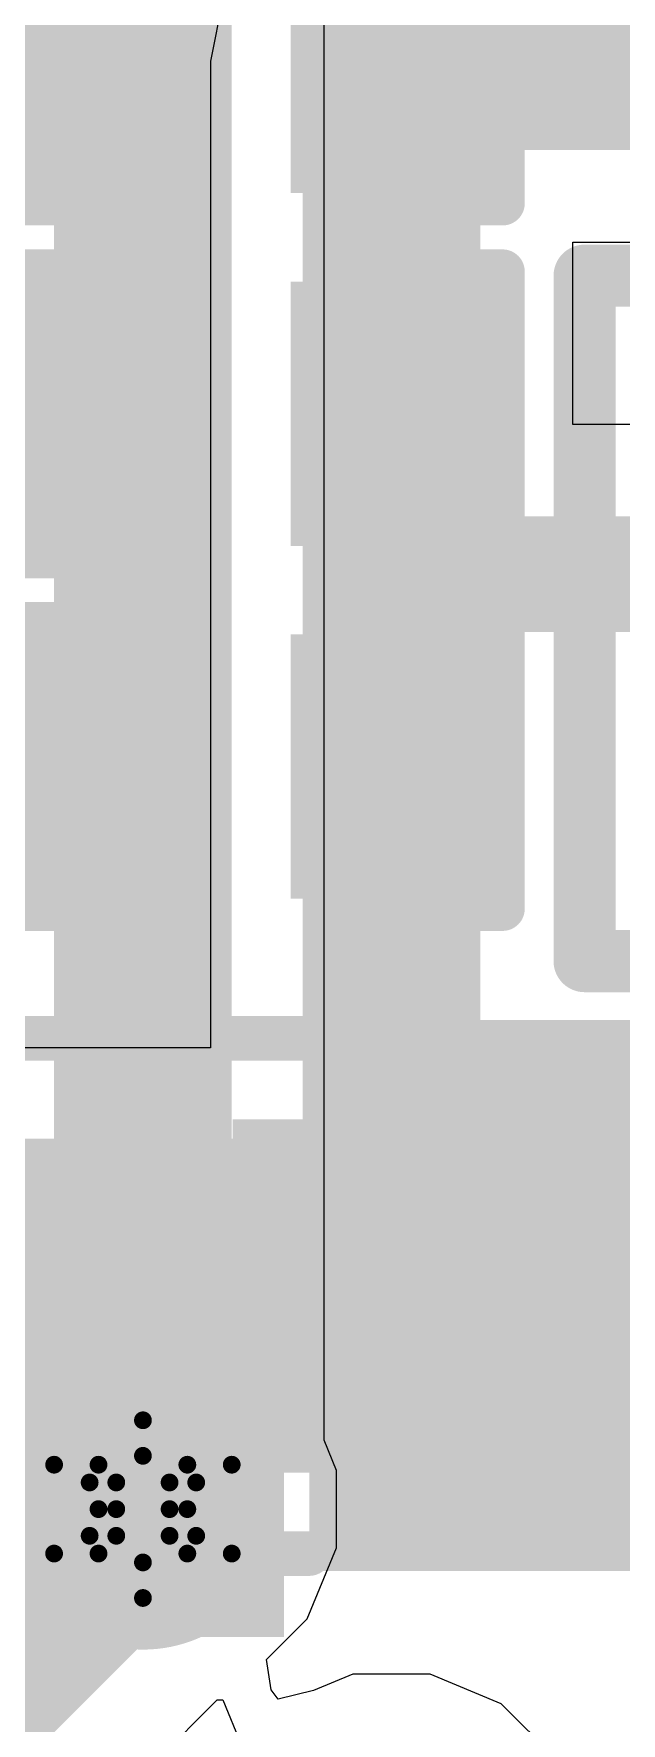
# Model space of a CAD drawing. Header units: inches. Extents: x -18 to 237, y -41 to 211.
# Drawn here: x 9.55 to 11.23, y 52.218 to 57.047 of the extents above; entities that cross this region are included whole.
import ezdxf

# ---------------------------------------------------------------- set-up
doc = ezdxf.new("R2010")
doc.units = ezdxf.units.IN
for name, color, linetype in [('Bottom Layer', 5, 'Continuous'), ('Bottom Solder', 6, 'Continuous'), ('Drill Drawing', 1, 'Continuous'), ('Top Layer', 1, 'Continuous'), ('Top Overlay', 2, 'Continuous'), ('Top Paste', 8, 'Continuous'), ('Top Solder', 216, 'Continuous'), ('Via Holes', 16, 'Continuous')]:
    doc.layers.add(name, color=color, linetype=linetype)

# ---------------------------------------------------------------- blocks, each defined once
blk = doc.blocks.new('SOD_323_116')
at = {"layer": 'Top Layer'}
for points in [[(-0.75, -0.45), (-1.55, -0.45), (-1.55, 0.45), (-0.75, 0.45)], [(1.55, -0.45), (0.75, -0.45), (0.75, 0.45), (1.55, 0.45)]]:
    blk.add_hatch(color=1, dxfattribs=at).paths.add_polyline_path(points)
at = {"layer": 'Top Overlay'}
for points in [[(-2.0065, 0.481), (-0.9143, 0.481), (-0.9143, 0.7858), (-2.0065, 0.7858)], [(-2.0065, -0.5096), (-1.5747, -0.5096), (-1.5747, 0.5064), (-2.0065, 0.5064)], [(-2.0065, -0.789), (-0.9143, -0.789), (-0.9143, -0.4842), (-2.0065, -0.4842)]]:
    blk.add_hatch(color=2, dxfattribs=at).paths.add_polyline_path(points)
at = {"layer": 'Top Paste'}
for points in [[(-0.75, -0.45), (-1.55, -0.45), (-1.55, 0.45), (-0.75, 0.45)], [(1.55, -0.45), (0.75, -0.45), (0.75, 0.45), (1.55, 0.45)]]:
    blk.add_hatch(color=8, dxfattribs=at).paths.add_polyline_path(points)
at = {"layer": 'Top Solder'}
for points in [[(-0.695, -0.505), (-1.605, -0.505), (-1.605, 0.505), (-0.695, 0.505)], [(1.605, -0.505), (0.695, -0.505), (0.695, 0.505), (1.605, 0.505)]]:
    blk.add_hatch(color=216, dxfattribs=at).paths.add_polyline_path(points)
at = {"layer": 'Top Overlay'}
for points in [[(0.9398, 0.7366, 0.127, 0.127, 0), (-0.9144, 0.7366, 0.127, 0.127, 0)], [(0.9398, 0.7366, 0.127, 0.127, 0), (0.9398, 0.5588, 0.127, 0.127, 0)], [(0.9398, -0.5588, 0.127, 0.127, 0), (0.9398, -0.7366, 0.127, 0.127, 0)], [(0.9398, -0.7366, 0.127, 0.127, 0), (-0.9144, -0.7366, 0.127, 0.127, 0)]]:
    blk.add_lwpolyline(points, format="xyseb", dxfattribs=at)
for points in [[(-0.9461, 0.7366, 0.0635, 0.0635, 1), (-0.8827, 0.7366, 0.0635, 0.0635, 1)], [(0.908, 0.7366, 0.0635, 0.0635, 1), (0.9715, 0.7366, 0.0635, 0.0635, 1)], [(0.908, 0.7366, 0.0635, 0.0635, 1), (0.9715, 0.7366, 0.0635, 0.0635, 1)], [(0.908, 0.5588, 0.0635, 0.0635, 1), (0.9715, 0.5588, 0.0635, 0.0635, 1)], [(0.908, -0.5588, 0.0635, 0.0635, 1), (0.9715, -0.5588, 0.0635, 0.0635, 1)], [(-0.9461, -0.7366, 0.0635, 0.0635, 1), (-0.8827, -0.7366, 0.0635, 0.0635, 1)], [(0.908, -0.7366, 0.0635, 0.0635, 1), (0.9715, -0.7366, 0.0635, 0.0635, 1)], [(0.908, -0.7366, 0.0635, 0.0635, 1), (0.9715, -0.7366, 0.0635, 0.0635, 1)]]:
    blk.add_lwpolyline(points, format="xyseb", close=True, dxfattribs=at)
blk = doc.blocks.new('C___0402_133')
at = {"layer": 'Top Layer'}
for points in [[(-0.6985, -0.3175), (-0.6985, 0.3175), (-0.2413, 0.3175), (-0.2413, -0.3175)], [(0.2413, -0.3175), (0.2413, 0.3175), (0.6985, 0.3175), (0.6985, -0.3175)]]:
    blk.add_hatch(color=1, dxfattribs=at).paths.add_polyline_path(points)
at = {"layer": 'Top Paste'}
for points in [[(-0.6985, -0.3175), (-0.6985, 0.3175), (-0.2413, 0.3175), (-0.2413, -0.3175)], [(0.2413, -0.3175), (0.2413, 0.3175), (0.6985, 0.3175), (0.6985, -0.3175)]]:
    blk.add_hatch(color=8, dxfattribs=at).paths.add_polyline_path(points)
at = {"layer": 'Top Solder'}
for points in [[(-0.7585, -0.3775), (-0.7585, 0.3775), (-0.1813, 0.3775), (-0.1813, -0.3775)], [(0.1813, -0.3775), (0.1813, 0.3775), (0.7585, 0.3775), (0.7585, -0.3775)]]:
    blk.add_hatch(color=216, dxfattribs=at).paths.add_polyline_path(points)
at = {"layer": 'Top Overlay'}
for points in [[(-0.7874, -0.4064, 0.127, 0.127, 0), (-0.7874, 0.4064, 0.127, 0.127, 0)], [(-0.7874, 0.4064, 0.127, 0.127, 0), (-0.2794, 0.4064, 0.127, 0.127, 0)], [(0.2794, 0.4064, 0.127, 0.127, 0), (0.7874, 0.4064, 0.127, 0.127, 0)], [(0.7874, -0.4064, 0.127, 0.127, 0), (0.7874, 0.4064, 0.127, 0.127, 0)], [(-0.7874, -0.4064, 0.127, 0.127, 0), (-0.2794, -0.4064, 0.127, 0.127, 0)], [(0.2794, -0.4064, 0.127, 0.127, 0), (0.7874, -0.4064, 0.127, 0.127, 0)]]:
    blk.add_lwpolyline(points, format="xyseb", dxfattribs=at)
for points in [[(-0.8191, 0.4064, 0.0635, 0.0635, 1), (-0.7556, 0.4064, 0.0635, 0.0635, 1)], [(-0.8191, 0.4064, 0.0635, 0.0635, 1), (-0.7556, 0.4064, 0.0635, 0.0635, 1)], [(-0.3111, 0.4064, 0.0635, 0.0635, 1), (-0.2477, 0.4064, 0.0635, 0.0635, 1)], [(0.2477, 0.4064, 0.0635, 0.0635, 1), (0.3111, 0.4064, 0.0635, 0.0635, 1)], [(0.7556, 0.4064, 0.0635, 0.0635, 1), (0.8191, 0.4064, 0.0635, 0.0635, 1)], [(0.7556, 0.4064, 0.0635, 0.0635, 1), (0.8191, 0.4064, 0.0635, 0.0635, 1)], [(-0.8191, -0.4064, 0.0635, 0.0635, 1), (-0.7556, -0.4064, 0.0635, 0.0635, 1)], [(-0.8191, -0.4064, 0.0635, 0.0635, 1), (-0.7556, -0.4064, 0.0635, 0.0635, 1)], [(-0.3111, -0.4064, 0.0635, 0.0635, 1), (-0.2477, -0.4064, 0.0635, 0.0635, 1)], [(0.2477, -0.4064, 0.0635, 0.0635, 1), (0.3111, -0.4064, 0.0635, 0.0635, 1)], [(0.7556, -0.4064, 0.0635, 0.0635, 1), (0.8191, -0.4064, 0.0635, 0.0635, 1)], [(0.7556, -0.4064, 0.0635, 0.0635, 1), (0.8191, -0.4064, 0.0635, 0.0635, 1)]]:
    blk.add_lwpolyline(points, format="xyseb", close=True, dxfattribs=at)
blk = doc.blocks.new('C___0402_134')
at = {"layer": 'Top Layer'}
for points in [[(-0.6985, -0.3175), (-0.6985, 0.3175), (-0.2413, 0.3175), (-0.2413, -0.3175)], [(0.2413, -0.3175), (0.2413, 0.3175), (0.6985, 0.3175), (0.6985, -0.3175)]]:
    blk.add_hatch(color=1, dxfattribs=at).paths.add_polyline_path(points)
at = {"layer": 'Top Paste'}
for points in [[(-0.6985, -0.3175), (-0.6985, 0.3175), (-0.2413, 0.3175), (-0.2413, -0.3175)], [(0.2413, -0.3175), (0.2413, 0.3175), (0.6985, 0.3175), (0.6985, -0.3175)]]:
    blk.add_hatch(color=8, dxfattribs=at).paths.add_polyline_path(points)
at = {"layer": 'Top Solder'}
for points in [[(-0.7585, -0.3775), (-0.7585, 0.3775), (-0.1813, 0.3775), (-0.1813, -0.3775)], [(0.1813, -0.3775), (0.1813, 0.3775), (0.7585, 0.3775), (0.7585, -0.3775)]]:
    blk.add_hatch(color=216, dxfattribs=at).paths.add_polyline_path(points)
at = {"layer": 'Top Overlay'}
for points in [[(-0.7874, -0.4064, 0.127, 0.127, 0), (-0.7874, 0.4064, 0.127, 0.127, 0)], [(-0.7874, 0.4064, 0.127, 0.127, 0), (-0.2794, 0.4064, 0.127, 0.127, 0)], [(0.2794, 0.4064, 0.127, 0.127, 0), (0.7874, 0.4064, 0.127, 0.127, 0)], [(0.7874, -0.4064, 0.127, 0.127, 0), (0.7874, 0.4064, 0.127, 0.127, 0)], [(-0.7874, -0.4064, 0.127, 0.127, 0), (-0.2794, -0.4064, 0.127, 0.127, 0)], [(0.2794, -0.4064, 0.127, 0.127, 0), (0.7874, -0.4064, 0.127, 0.127, 0)]]:
    blk.add_lwpolyline(points, format="xyseb", dxfattribs=at)
for points in [[(-0.8191, 0.4064, 0.0635, 0.0635, 1), (-0.7556, 0.4064, 0.0635, 0.0635, 1)], [(-0.8191, 0.4064, 0.0635, 0.0635, 1), (-0.7556, 0.4064, 0.0635, 0.0635, 1)], [(-0.3111, 0.4064, 0.0635, 0.0635, 1), (-0.2477, 0.4064, 0.0635, 0.0635, 1)], [(0.2477, 0.4064, 0.0635, 0.0635, 1), (0.3111, 0.4064, 0.0635, 0.0635, 1)], [(0.7556, 0.4064, 0.0635, 0.0635, 1), (0.8191, 0.4064, 0.0635, 0.0635, 1)], [(0.7556, 0.4064, 0.0635, 0.0635, 1), (0.8191, 0.4064, 0.0635, 0.0635, 1)], [(-0.8191, -0.4064, 0.0635, 0.0635, 1), (-0.7556, -0.4064, 0.0635, 0.0635, 1)], [(-0.8191, -0.4064, 0.0635, 0.0635, 1), (-0.7556, -0.4064, 0.0635, 0.0635, 1)], [(-0.3111, -0.4064, 0.0635, 0.0635, 1), (-0.2477, -0.4064, 0.0635, 0.0635, 1)], [(0.2477, -0.4064, 0.0635, 0.0635, 1), (0.3111, -0.4064, 0.0635, 0.0635, 1)], [(0.7556, -0.4064, 0.0635, 0.0635, 1), (0.8191, -0.4064, 0.0635, 0.0635, 1)], [(0.7556, -0.4064, 0.0635, 0.0635, 1), (0.8191, -0.4064, 0.0635, 0.0635, 1)]]:
    blk.add_lwpolyline(points, format="xyseb", close=True, dxfattribs=at)
blk = doc.blocks.new('C___0402_135')
at = {"layer": 'Top Layer'}
for points in [[(-0.6985, -0.3175), (-0.6985, 0.3175), (-0.2413, 0.3175), (-0.2413, -0.3175)], [(0.2413, -0.3175), (0.2413, 0.3175), (0.6985, 0.3175), (0.6985, -0.3175)]]:
    blk.add_hatch(color=1, dxfattribs=at).paths.add_polyline_path(points)
at = {"layer": 'Top Paste'}
for points in [[(-0.6985, -0.3175), (-0.6985, 0.3175), (-0.2413, 0.3175), (-0.2413, -0.3175)], [(0.2413, -0.3175), (0.2413, 0.3175), (0.6985, 0.3175), (0.6985, -0.3175)]]:
    blk.add_hatch(color=8, dxfattribs=at).paths.add_polyline_path(points)
at = {"layer": 'Top Solder'}
for points in [[(-0.7585, -0.3775), (-0.7585, 0.3775), (-0.1813, 0.3775), (-0.1813, -0.3775)], [(0.1813, -0.3775), (0.1813, 0.3775), (0.7585, 0.3775), (0.7585, -0.3775)]]:
    blk.add_hatch(color=216, dxfattribs=at).paths.add_polyline_path(points)
at = {"layer": 'Top Overlay'}
for points in [[(-0.7874, 0.4064, 0.127, 0.127, 0), (-0.2794, 0.4064, 0.127, 0.127, 0)], [(-0.7874, -0.4064, 0.127, 0.127, 0), (-0.7874, 0.4064, 0.127, 0.127, 0)], [(0.2794, 0.4064, 0.127, 0.127, 0), (0.7874, 0.4064, 0.127, 0.127, 0)], [(0.7874, -0.4064, 0.127, 0.127, 0), (0.7874, 0.4064, 0.127, 0.127, 0)], [(-0.7874, -0.4064, 0.127, 0.127, 0), (-0.2794, -0.4064, 0.127, 0.127, 0)], [(0.2794, -0.4064, 0.127, 0.127, 0), (0.7874, -0.4064, 0.127, 0.127, 0)]]:
    blk.add_lwpolyline(points, format="xyseb", dxfattribs=at)
for points in [[(-0.8191, 0.4064, 0.0635, 0.0635, 1), (-0.7556, 0.4064, 0.0635, 0.0635, 1)], [(-0.8191, 0.4064, 0.0635, 0.0635, 1), (-0.7556, 0.4064, 0.0635, 0.0635, 1)], [(-0.3111, 0.4064, 0.0635, 0.0635, 1), (-0.2477, 0.4064, 0.0635, 0.0635, 1)], [(0.2477, 0.4064, 0.0635, 0.0635, 1), (0.3111, 0.4064, 0.0635, 0.0635, 1)], [(0.7556, 0.4064, 0.0635, 0.0635, 1), (0.8191, 0.4064, 0.0635, 0.0635, 1)], [(0.7556, 0.4064, 0.0635, 0.0635, 1), (0.8191, 0.4064, 0.0635, 0.0635, 1)], [(-0.8191, -0.4064, 0.0635, 0.0635, 1), (-0.7556, -0.4064, 0.0635, 0.0635, 1)], [(-0.8191, -0.4064, 0.0635, 0.0635, 1), (-0.7556, -0.4064, 0.0635, 0.0635, 1)], [(-0.3111, -0.4064, 0.0635, 0.0635, 1), (-0.2477, -0.4064, 0.0635, 0.0635, 1)], [(0.2477, -0.4064, 0.0635, 0.0635, 1), (0.3111, -0.4064, 0.0635, 0.0635, 1)], [(0.7556, -0.4064, 0.0635, 0.0635, 1), (0.8191, -0.4064, 0.0635, 0.0635, 1)], [(0.7556, -0.4064, 0.0635, 0.0635, 1), (0.8191, -0.4064, 0.0635, 0.0635, 1)]]:
    blk.add_lwpolyline(points, format="xyseb", close=True, dxfattribs=at)

msp = doc.modelspace()

# ---------------------------------------------------------------- hatches: boundary and pattern name
at = {"layer": 'Bottom Layer'}
h = msp.add_hatch(color=5, dxfattribs=at)
edge = h.paths.add_edge_path()
edge.add_arc((9.862, 52.8297), 0.3, 0, 360)
at = {"layer": 'Bottom Solder'}
h = msp.add_hatch(color=6, dxfattribs=at)
edge = h.paths.add_edge_path()
edge.add_arc((9.862, 52.8297), 0.4016, 0, 360)
at = {"layer": 'Top Layer'}
for points in [[(9.4232, 52.4644), (10.2655, 52.4644), (10.2655, 53.8889), (9.4232, 53.8889)], [(9.4232, 52.9889), (10.9732, 52.9889), (10.9732, 53.8889), (9.4232, 53.8889)]]:
    msp.add_hatch(color=1, dxfattribs=at).paths.add_polyline_path(points)
h = msp.add_hatch(color=1, dxfattribs=at)
edge = h.paths.add_edge_path()
edge.add_arc((9.862, 52.8297), 0.3, 0, 360)
at = {"layer": 'Top Solder'}
h = msp.add_hatch(color=216, dxfattribs=at)
edge = h.paths.add_edge_path()
edge.add_arc((9.862, 52.8297), 0.4016, 0, 360)
at = {"layer": 'Via Holes'}
h = msp.add_hatch(color=7, dxfattribs=at)
edge = h.paths.add_edge_path()
edge.add_arc((9.862, 52.8297), 0.15, 0, 360)

# ---------------------------------------------------------------- linework, layer by layer
at = {"layer": 'Bottom Layer'}
for p, q in [((10.38, 53.0269), (10.38, 57.1941)), ((10.416, 52.9399), (10.38, 53.0269)), ((10.416, 52.7195), (10.416, 52.9399)), ((10.3317, 52.5159), (10.416, 52.7195)), ((10.2152, 52.3994), (10.3317, 52.5159)), ((10.2292, 52.3131), (10.2152, 52.3994)), ((10.4628, 52.3578), (10.3494, 52.3109)), ((10.6832, 52.3578), (10.4628, 52.3578)), ((10.8868, 52.2735), (10.6832, 52.3578)), ((10.2491, 52.2867), (10.2292, 52.3131)), ((10.3494, 52.3109), (10.2491, 52.2867)), ((9.7856, 51.9959), (10.0742, 52.2845)), ((10.0742, 52.2845), (10.0904, 52.2844)), ((10.0904, 52.2844), (10.1426, 52.1569)), ((11.0426, 52.1176), (10.8868, 52.2735))]:
    msp.add_line(p, q, dxfattribs=at)
for points in [[(9.862, 52.8297, 0.508, 0.508, 0), (9.862, 61.2763, 0.508, 0.508, 0)], [(9.862, 52.8048, 0.508, 0.508, 0), (9.862, 52.8297, 0.508, 0.508, 0)], [(9.2677, 52.2105, 0.508, 0.508, 0), (9.862, 52.8048, 0.508, 0.508, 0)]]:
    msp.add_lwpolyline(points, format="xyseb", dxfattribs=at)
for points in [[(9.735, 52.8297, 0.254, 0.254, 1), (9.989, 52.8297, 0.254, 0.254, 1)], [(9.735, 52.8297, 0.254, 0.254, 1), (9.989, 52.8297, 0.254, 0.254, 1)], [(9.735, 52.8048, 0.254, 0.254, 1), (9.989, 52.8048, 0.254, 0.254, 1)], [(9.735, 52.8048, 0.254, 0.254, 1), (9.989, 52.8048, 0.254, 0.254, 1)]]:
    msp.add_lwpolyline(points, format="xyseb", close=True, dxfattribs=at)
at = {"layer": 'Drill Drawing'}
for points in [[(9.735, 52.9567, 0.0508, 0.0508, 0), (9.862, 53.0837, 0.0508, 0.0508, 0)], [(9.862, 53.0837, 0.0508, 0.0508, 0), (9.989, 52.9567, 0.0508, 0.0508, 0)], [(9.608, 52.9567, 0.0508, 0.0508, 0), (9.735, 52.8297, 0.0508, 0.0508, 0)], [(9.608, 52.9567, 0.0508, 0.0508, 0), (9.735, 52.9567, 0.0508, 0.0508, 0)], [(9.7858, 52.9059, 0.0508, 0.0508, 0), (9.862, 52.9821, 0.0508, 0.0508, 0)], [(9.862, 52.9821, 0.0508, 0.0508, 0), (9.9382, 52.9059, 0.0508, 0.0508, 0)], [(9.989, 52.9567, 0.0508, 0.0508, 0), (10.116, 52.9567, 0.0508, 0.0508, 0)], [(9.989, 52.8297, 0.0508, 0.0508, 0), (10.116, 52.9567, 0.0508, 0.0508, 0)], [(9.7096, 52.9059, 0.0508, 0.0508, 0), (9.7858, 52.8297, 0.0508, 0.0508, 0)], [(9.7096, 52.9059, 0.0508, 0.0508, 0), (9.7858, 52.9059, 0.0508, 0.0508, 0)], [(9.9382, 52.9059, 0.0508, 0.0508, 0), (10.0144, 52.9059, 0.0508, 0.0508, 0)], [(9.9382, 52.8297, 0.0508, 0.0508, 0), (10.0144, 52.9059, 0.0508, 0.0508, 0)], [(9.608, 52.7027, 0.0508, 0.0508, 0), (9.735, 52.8297, 0.0508, 0.0508, 0)], [(9.7096, 52.7535, 0.0508, 0.0508, 0), (9.7858, 52.8297, 0.0508, 0.0508, 0)], [(9.9382, 52.8297, 0.0508, 0.0508, 0), (10.0144, 52.7535, 0.0508, 0.0508, 0)], [(9.989, 52.8297, 0.0508, 0.0508, 0), (10.116, 52.7027, 0.0508, 0.0508, 0)], [(9.7096, 52.7535, 0.0508, 0.0508, 0), (9.7858, 52.7535, 0.0508, 0.0508, 0)], [(9.7858, 52.7535, 0.0508, 0.0508, 0), (9.862, 52.6773, 0.0508, 0.0508, 0)], [(9.862, 52.6773, 0.0508, 0.0508, 0), (9.9382, 52.7535, 0.0508, 0.0508, 0)], [(9.9382, 52.7535, 0.0508, 0.0508, 0), (10.0144, 52.7535, 0.0508, 0.0508, 0)], [(9.608, 52.7027, 0.0508, 0.0508, 0), (9.735, 52.7027, 0.0508, 0.0508, 0)], [(9.735, 52.7027, 0.0508, 0.0508, 0), (9.862, 52.5757, 0.0508, 0.0508, 0)], [(9.862, 52.5757, 0.0508, 0.0508, 0), (9.989, 52.7027, 0.0508, 0.0508, 0)], [(9.989, 52.7027, 0.0508, 0.0508, 0), (10.116, 52.7027, 0.0508, 0.0508, 0)]]:
    msp.add_lwpolyline(points, format="xyseb", dxfattribs=at)
for points in [[(9.8493, 53.0837, 0.0254, 0.0254, 1), (9.8747, 53.0837, 0.0254, 0.0254, 1)], [(9.8493, 53.0837, 0.0254, 0.0254, 1), (9.8747, 53.0837, 0.0254, 0.0254, 1)], [(9.5953, 52.9567, 0.0254, 0.0254, 1), (9.6207, 52.9567, 0.0254, 0.0254, 1)], [(9.5953, 52.9567, 0.0254, 0.0254, 1), (9.6207, 52.9567, 0.0254, 0.0254, 1)], [(9.7223, 52.9567, 0.0254, 0.0254, 1), (9.7477, 52.9567, 0.0254, 0.0254, 1)], [(9.7223, 52.9567, 0.0254, 0.0254, 1), (9.7477, 52.9567, 0.0254, 0.0254, 1)], [(9.8493, 52.9821, 0.0254, 0.0254, 1), (9.8747, 52.9821, 0.0254, 0.0254, 1)], [(9.8493, 52.9821, 0.0254, 0.0254, 1), (9.8747, 52.9821, 0.0254, 0.0254, 1)], [(9.9763, 52.9567, 0.0254, 0.0254, 1), (10.0017, 52.9567, 0.0254, 0.0254, 1)], [(9.9763, 52.9567, 0.0254, 0.0254, 1), (10.0017, 52.9567, 0.0254, 0.0254, 1)], [(10.1033, 52.9567, 0.0254, 0.0254, 1), (10.1287, 52.9567, 0.0254, 0.0254, 1)], [(10.1033, 52.9567, 0.0254, 0.0254, 1), (10.1287, 52.9567, 0.0254, 0.0254, 1)], [(9.6969, 52.9059, 0.0254, 0.0254, 1), (9.7223, 52.9059, 0.0254, 0.0254, 1)], [(9.6969, 52.9059, 0.0254, 0.0254, 1), (9.7223, 52.9059, 0.0254, 0.0254, 1)], [(9.7731, 52.9059, 0.0254, 0.0254, 1), (9.7985, 52.9059, 0.0254, 0.0254, 1)], [(9.7731, 52.9059, 0.0254, 0.0254, 1), (9.7985, 52.9059, 0.0254, 0.0254, 1)], [(9.9255, 52.9059, 0.0254, 0.0254, 1), (9.9509, 52.9059, 0.0254, 0.0254, 1)], [(9.9255, 52.9059, 0.0254, 0.0254, 1), (9.9509, 52.9059, 0.0254, 0.0254, 1)], [(10.0017, 52.9059, 0.0254, 0.0254, 1), (10.0271, 52.9059, 0.0254, 0.0254, 1)], [(10.0017, 52.9059, 0.0254, 0.0254, 1), (10.0271, 52.9059, 0.0254, 0.0254, 1)], [(9.7223, 52.8297, 0.0254, 0.0254, 1), (9.7477, 52.8297, 0.0254, 0.0254, 1)], [(9.7223, 52.8297, 0.0254, 0.0254, 1), (9.7477, 52.8297, 0.0254, 0.0254, 1)], [(9.7731, 52.8297, 0.0254, 0.0254, 1), (9.7985, 52.8297, 0.0254, 0.0254, 1)], [(9.7731, 52.8297, 0.0254, 0.0254, 1), (9.7985, 52.8297, 0.0254, 0.0254, 1)], [(9.9255, 52.8297, 0.0254, 0.0254, 1), (9.9509, 52.8297, 0.0254, 0.0254, 1)], [(9.9255, 52.8297, 0.0254, 0.0254, 1), (9.9509, 52.8297, 0.0254, 0.0254, 1)], [(9.9763, 52.8297, 0.0254, 0.0254, 1), (10.0017, 52.8297, 0.0254, 0.0254, 1)], [(9.9763, 52.8297, 0.0254, 0.0254, 1), (10.0017, 52.8297, 0.0254, 0.0254, 1)], [(9.6969, 52.7535, 0.0254, 0.0254, 1), (9.7223, 52.7535, 0.0254, 0.0254, 1)], [(9.6969, 52.7535, 0.0254, 0.0254, 1), (9.7223, 52.7535, 0.0254, 0.0254, 1)], [(9.7731, 52.7535, 0.0254, 0.0254, 1), (9.7985, 52.7535, 0.0254, 0.0254, 1)], [(9.7731, 52.7535, 0.0254, 0.0254, 1), (9.7985, 52.7535, 0.0254, 0.0254, 1)], [(9.9255, 52.7535, 0.0254, 0.0254, 1), (9.9509, 52.7535, 0.0254, 0.0254, 1)], [(9.9255, 52.7535, 0.0254, 0.0254, 1), (9.9509, 52.7535, 0.0254, 0.0254, 1)], [(10.0017, 52.7535, 0.0254, 0.0254, 1), (10.0271, 52.7535, 0.0254, 0.0254, 1)], [(10.0017, 52.7535, 0.0254, 0.0254, 1), (10.0271, 52.7535, 0.0254, 0.0254, 1)], [(9.5953, 52.7027, 0.0254, 0.0254, 1), (9.6207, 52.7027, 0.0254, 0.0254, 1)], [(9.5953, 52.7027, 0.0254, 0.0254, 1), (9.6207, 52.7027, 0.0254, 0.0254, 1)], [(9.7223, 52.7027, 0.0254, 0.0254, 1), (9.7477, 52.7027, 0.0254, 0.0254, 1)], [(9.7223, 52.7027, 0.0254, 0.0254, 1), (9.7477, 52.7027, 0.0254, 0.0254, 1)], [(9.8493, 52.6773, 0.0254, 0.0254, 1), (9.8747, 52.6773, 0.0254, 0.0254, 1)], [(9.8493, 52.6773, 0.0254, 0.0254, 1), (9.8747, 52.6773, 0.0254, 0.0254, 1)], [(9.9763, 52.7027, 0.0254, 0.0254, 1), (10.0017, 52.7027, 0.0254, 0.0254, 1)], [(9.9763, 52.7027, 0.0254, 0.0254, 1), (10.0017, 52.7027, 0.0254, 0.0254, 1)], [(10.1033, 52.7027, 0.0254, 0.0254, 1), (10.1287, 52.7027, 0.0254, 0.0254, 1)], [(10.1033, 52.7027, 0.0254, 0.0254, 1), (10.1287, 52.7027, 0.0254, 0.0254, 1)], [(9.8493, 52.5757, 0.0254, 0.0254, 1), (9.8747, 52.5757, 0.0254, 0.0254, 1)], [(9.8493, 52.5757, 0.0254, 0.0254, 1), (9.8747, 52.5757, 0.0254, 0.0254, 1)]]:
    msp.add_lwpolyline(points, format="xyseb", close=True, dxfattribs=at)
at = {"layer": 'Top Layer'}
for p, q in [((10.0906, 57.1468), (10.0553, 56.9691)), ((10.0553, 56.9691), (10.0553, 55.9608)), ((11.0912, 55.9298), (11.0912, 56.4511)), ((11.0912, 56.4511), (11.4874, 56.4511)), ((10.0553, 55.9608), (10.0553, 54.9525)), ((11.5892, 55.9298), (11.0912, 55.9298)), ((10.0553, 54.9525), (10.0553, 54.1479)), ((10.0553, 54.1479), (9.4232, 54.1479))]:
    msp.add_line(p, q, dxfattribs=at)
for points in [[(10.5732, 55.9608, 0.508, 0.508, 0), (10.5732, 56.9691, 0.508, 0.508, 0)], [(10.5732, 56.9691, 0.508, 0.508, 0), (12.0414, 56.9691, 0.508, 0.508, 0)], [(10.5732, 55.4566, 0.508, 0.508, 0), (10.5732, 55.9608, 0.508, 0.508, 0)], [(10.5732, 55.4566, 0.508, 0.508, 0), (10.619, 55.5025, 0.508, 0.508, 0)], [(10.5732, 54.9525, 0.508, 0.508, 0), (10.5732, 55.4566, 0.508, 0.508, 0)], [(10.619, 55.5025, 0.3302, 0.3302, 0), (11.5892, 55.5025, 0.3302, 0.3302, 0)], [(10.5732, 53.4389, 0.508, 0.508, 0), (10.5732, 54.9525, 0.508, 0.508, 0)], [(10.5732, 53.4389, 0.3048, 0.3048, 0), (11.7414, 53.4389, 0.3048, 0.3048, 0)]]:
    msp.add_lwpolyline(points, format="xyseb", dxfattribs=at)
for points in [[(10.4462, 56.9691, 0.254, 0.254, 1), (10.7002, 56.9691, 0.254, 0.254, 1)], [(10.4462, 56.9691, 0.254, 0.254, 1), (10.7002, 56.9691, 0.254, 0.254, 1)], [(10.4462, 55.9608, 0.254, 0.254, 1), (10.7002, 55.9608, 0.254, 0.254, 1)], [(10.4462, 55.9608, 0.254, 0.254, 1), (10.7002, 55.9608, 0.254, 0.254, 1)], [(10.492, 55.5025, 0.254, 0.254, 1), (10.746, 55.5025, 0.254, 0.254, 1)], [(10.4462, 55.4566, 0.254, 0.254, 1), (10.7002, 55.4566, 0.254, 0.254, 1)], [(10.4462, 55.4566, 0.254, 0.254, 1), (10.7002, 55.4566, 0.254, 0.254, 1)], [(10.4462, 55.4566, 0.254, 0.254, 1), (10.7002, 55.4566, 0.254, 0.254, 1)], [(10.5365, 55.5025, 0.1651, 0.1651, 1), (10.7016, 55.5025, 0.1651, 0.1651, 1)], [(10.4462, 54.9525, 0.254, 0.254, 1), (10.7002, 54.9525, 0.254, 0.254, 1)], [(10.4462, 54.9525, 0.254, 0.254, 1), (10.7002, 54.9525, 0.254, 0.254, 1)], [(10.4462, 53.4389, 0.254, 0.254, 1), (10.7002, 53.4389, 0.254, 0.254, 1)], [(10.497, 53.4389, 0.1524, 0.1524, 1), (10.6494, 53.4389, 0.1524, 0.1524, 1)]]:
    msp.add_lwpolyline(points, format="xyseb", close=True, dxfattribs=at)
at = {"layer": 'Top Overlay'}
for points in [[(11.1252, 56.3555, 0.1778, 0.1778, 0), (13.0302, 56.3555, 0.1778, 0.1778, 0)], [(11.1252, 54.3963, 0.1778, 0.1778, 0), (11.1252, 56.3555, 0.1778, 0.1778, 0)], [(11.1252, 54.3963, 0.1778, 0.1778, 0), (11.454, 54.3963, 0.1778, 0.1778, 0)]]:
    msp.add_lwpolyline(points, format="xyseb", dxfattribs=at)
for points in [[(11.0808, 56.3555, 0.0889, 0.0889, 1), (11.1697, 56.3555, 0.0889, 0.0889, 1)], [(11.0808, 56.3555, 0.0889, 0.0889, 1), (11.1697, 56.3555, 0.0889, 0.0889, 1)], [(11.0808, 54.3963, 0.0889, 0.0889, 1), (11.1697, 54.3963, 0.0889, 0.0889, 1)], [(11.0808, 54.3963, 0.0889, 0.0889, 1), (11.1697, 54.3963, 0.0889, 0.0889, 1)]]:
    msp.add_lwpolyline(points, format="xyseb", close=True, dxfattribs=at)

# ---------------------------------------------------------------- block references
for name, p in [('C___0402_133', (10.1033, 56.9691)), ('C___0402_134', (10.1033, 55.9608)), ('C___0402_135', (10.1033, 54.9525))]:
    msp.add_blockref(name, p)
at = {"rotation": 180}
msp.add_blockref('SOD_323_116', (9.4232, 53.4389), dxfattribs=at)

doc.saveas('drawing.dxf')
